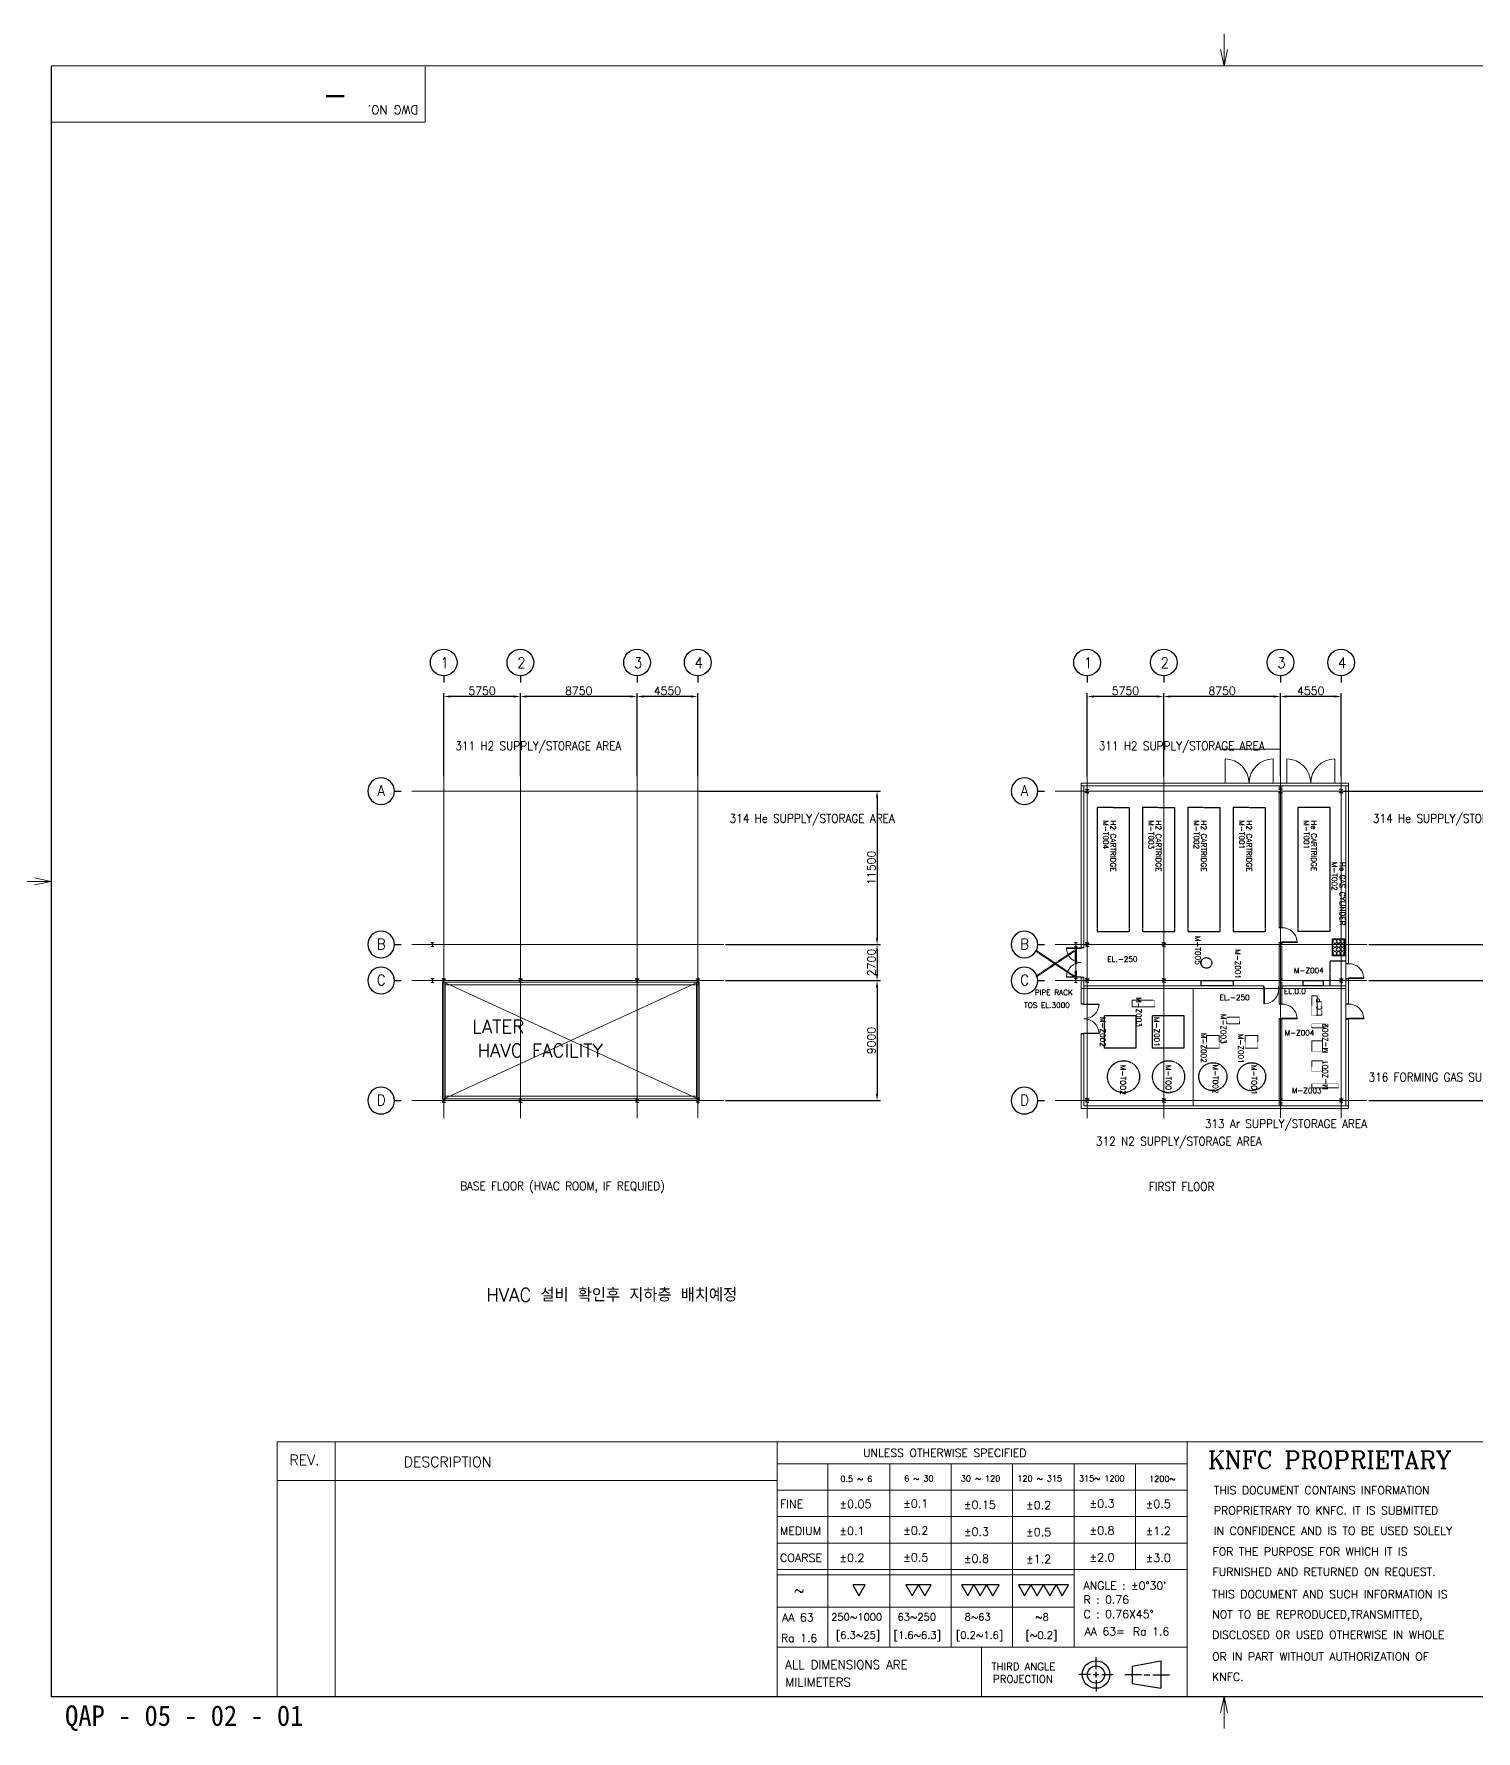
# Model space of a CAD drawing. Extents: x -59767 to 1106559, y -1290 to 1129522.
# Drawn here: x 220165 to 328316, y 1000614 to 1127834 of the extents above; entities that cross this region are included whole.
import ezdxf
from ezdxf.enums import TextEntityAlignment as Align

# ---------------------------------------------------------------- set-up
doc = ezdxf.new("R2010")
doc.units = 0
for name, pattern in [('CENTER', [2, 1.25, -0.25, 0.25, -0.25]), ('HID', [3, 2, -1]), ('HIDDEN', [0.375, 0.25, -0.125]), ('MAT2', [15, 5, -1, 1, -1, 1, -1, 5]), ('PHANTOM', [2.5, 1.25, -0.25, 0.25, -0.25, 0.25, -0.25]), ('PHANTOMX2', [5, 2.5, -0.5, 0.5, -0.5, 0.5, -0.5])]:
    doc.linetypes.add(name, pattern=pattern)
doc.layers.get('0').update_dxf_attribs({"linetype": 'CONTINUOUS', "lineweight": 9})
doc.layers.get('Defpoints').update_dxf_attribs({"linetype": 'CONTINUOUS', "lineweight": 9})
for name, color, linetype in [('1', 2, 'CONTINUOUS'), ('15', 1, 'CONTINUOUS'), ('7', 7, 'CONTINUOUS'), ('ELE', 7, 'CONTINUOUS'), ('HAND', 7, 'PHANTOM'), ('HATCH', 6, 'CONTINUOUS'), ('MARK', 2, 'MAT2'), ('SYMBOL', 7, 'CONTINUOUS'), ('Y', 2, 'CONTINUOUS')]:
    doc.layers.add(name, color=color, linetype=linetype)
for name, color, linetype, lineweight in [('CEN', 1, 'CENTER', 5), ('TEXT', 3, 'CONTINUOUS', 9), ('WALL', 7, 'CONTINUOUS', 9), ('WALL_200', 3, 'CONTINUOUS', 9), ('가상선', 252, 'PHANTOM', 9), ('외형선', 3, 'CONTINUOUS', 9), ('중간선', 5, 'CONTINUOUS', 9), ('치수선', 6, 'CONTINUOUS', 9)]:
    doc.layers.add(name, color=color, linetype=linetype, lineweight=lineweight)
doc.styles.add('ROMANC', font='romanc.shx', dxfattribs={"bigfont": 'whtgtxt.shx'})
doc.styles.add('ROMANS', font='romans.shx', dxfattribs={"bigfont": 'whgtxt.shx'})
doc.styles.get("Standard").update_dxf_attribs({"font": 'romans.shx', "bigfont": 'whtgtxt.shx'})
doc.styles.add('굴림체', font='')
doc.styles.get('굴림체').set_extended_font_data('GulimChe')
doc.dimstyles.new('ISO-25', dxfattribs={"dimscale": 200, "dimtxt": 3, "dimasz": 2.5, "dimexe": 1.25, "dimexo": 0.625, "dimtad": 1, "dimdec": 0, "dimdsep": 46, "dimtxsty": 'Standard', "dimcen": 2.5, "dimadec": 0, "dimazin": 0, "dimtp": 0.1, "dimtm": 0.1, "dimtfac": 0.6, "dimtdec": 0, "dimtmove": 0, "dimatfit": 3, "dimfxl": 1, "dimtvp": 1, "dimtolj": 1, "dimarcsym": 0})

# ---------------------------------------------------------------- blocks, each defined once
blk = doc.blocks.new('H25')
at = {"color": 3}
for p, q in [((-125, 0), (-125, 125)), ((-125, 125), (-111, 125)), ((-125, 0), (-125, -125)), ((-111, 21), (-111, 125)), ((-95, 5), (0, 5)), ((95, 5), (0, 5)), ((111, 21), (111, 125)), ((125, 125), (111, 125)), ((125, 0), (125, 125)), ((125, 0), (125, -125)), ((-125, -125), (-111, -125)), ((-111, -21), (-111, -125)), ((-95, -5), (0, -5)), ((95, -5), (0, -5)), ((111, -21), (111, -125)), ((125, -125), (111, -125))]:
    blk.add_line(p, q, dxfattribs=at)
for centre, start, end in [((-95, 21), 180, 270), ((95, 21), 270, 0), ((-95, -21), 90, 180), ((95, -21), 0, 90)]:
    blk.add_arc(centre, 16, start, end, dxfattribs=at)
blk = doc.blocks.new('BUBBLE')
blk.add_line((0, -600), (0, -900))
blk.add_circle((0, 0), 600)
blk = doc.blocks.new('*D340')
at = {"layer": 'Defpoints', "color": 0}
for p in [(299143, 1078166), (299143, 1072074), (304893, 1072074)]:
    blk.add_point(p, dxfattribs=at)
at = {"layer": '치수선', "color": 0, "lineweight": -2}
for p, q in [((299143, 1072199), (299143, 1078416)), ((304393, 1078166), (299643, 1078166)), ((304893, 1072199), (304893, 1078416))]:
    blk.add_line(p, q, dxfattribs=at)
at = {"layer": '치수선', "color": 0}
for points in [[(299643, 1078250), (299643, 1078083), (299143, 1078166)], [(304393, 1078083), (304393, 1078250), (304893, 1078166)]]:
    blk.add_solid(points, dxfattribs=at)
at = {"layer": '치수선', "color": 0, "insert": (302018, 1078591), "char_height": 600, "attachment_point": 5}
blk.add_mtext('\\A1;5750', dxfattribs=at)
blk = doc.blocks.new('*D341')
at = {"layer": 'Defpoints', "color": 0}
for p in [(304893, 1078166), (304893, 1072074), (313643, 1072074)]:
    blk.add_point(p, dxfattribs=at)
at = {"layer": '치수선', "color": 0, "lineweight": -2}
for p, q in [((304893, 1072199), (304893, 1078416)), ((313143, 1078166), (305393, 1078166)), ((313643, 1072199), (313643, 1078416))]:
    blk.add_line(p, q, dxfattribs=at)
at = {"layer": '치수선', "color": 0}
for points in [[(305393, 1078250), (305393, 1078083), (304893, 1078166)], [(313143, 1078083), (313143, 1078250), (313643, 1078166)]]:
    blk.add_solid(points, dxfattribs=at)
at = {"layer": '치수선', "color": 0, "insert": (309268, 1078591), "char_height": 600, "attachment_point": 5}
blk.add_mtext('\\A1;8750', dxfattribs=at)
blk = doc.blocks.new('*D342')
at = {"layer": 'Defpoints', "color": 0}
for p in [(313643, 1078166), (313643, 1072074), (318193, 1072074)]:
    blk.add_point(p, dxfattribs=at)
at = {"layer": '치수선', "color": 0, "lineweight": -2}
for p, q in [((313643, 1072199), (313643, 1078416)), ((317693, 1078166), (314143, 1078166)), ((318193, 1072199), (318193, 1078416))]:
    blk.add_line(p, q, dxfattribs=at)
at = {"layer": '치수선', "color": 0}
for points in [[(314143, 1078250), (314143, 1078083), (313643, 1078166)], [(317693, 1078083), (317693, 1078250), (318193, 1078166)]]:
    blk.add_solid(points, dxfattribs=at)
at = {"layer": '치수선', "color": 0, "insert": (315918, 1078591), "char_height": 600, "attachment_point": 5}
blk.add_mtext('\\A1;4550', dxfattribs=at)
blk = doc.blocks.new('*D343')
at = {"layer": 'Defpoints', "color": 0}
for p in [(318198, 1071073), (320142, 1059574), (331642, 1059574)]:
    blk.add_point(p, dxfattribs=at)
at = {"layer": '치수선', "color": 0, "lineweight": -2}
for p, q in [((318323, 1071073), (331892, 1071073)), ((331642, 1070573), (331642, 1060074)), ((320267, 1059574), (331892, 1059574))]:
    blk.add_line(p, q, dxfattribs=at)
at = {"layer": '치수선', "color": 0}
for points in [[(331726, 1070573), (331559, 1070573), (331642, 1071073)], [(331559, 1060074), (331726, 1060074), (331642, 1059574)]]:
    blk.add_solid(points, dxfattribs=at)
at = {"layer": '치수선', "color": 0, "insert": (331217, 1065323), "char_height": 600, "attachment_point": 5, "rotation": 90}
blk.add_mtext('\\A1;11500', dxfattribs=at)
blk = doc.blocks.new('*D344')
at = {"layer": 'Defpoints', "color": 0}
for p in [(320142, 1059574), (320142, 1056874), (331642, 1056874)]:
    blk.add_point(p, dxfattribs=at)
at = {"layer": '치수선', "color": 0, "lineweight": -2}
for p, q in [((320267, 1059574), (331892, 1059574)), ((331642, 1059074), (331642, 1057374)), ((320267, 1056874), (331892, 1056874))]:
    blk.add_line(p, q, dxfattribs=at)
at = {"layer": '치수선', "color": 0}
for points in [[(331726, 1059074), (331559, 1059074), (331642, 1059574)], [(331559, 1057374), (331726, 1057374), (331642, 1056874)]]:
    blk.add_solid(points, dxfattribs=at)
at = {"layer": '치수선', "color": 0, "insert": (331217, 1058224), "char_height": 600, "attachment_point": 5, "rotation": 90}
blk.add_mtext('\\A1;2700', dxfattribs=at)
blk = doc.blocks.new('*D345')
at = {"layer": 'Defpoints', "color": 0}
for p in [(320142, 1056874), (320142, 1047873), (331642, 1047873)]:
    blk.add_point(p, dxfattribs=at)
at = {"layer": '치수선', "color": 0, "lineweight": -2}
for p, q in [((320267, 1056874), (331892, 1056874)), ((331642, 1056374), (331642, 1048373)), ((320267, 1047873), (331892, 1047873))]:
    blk.add_line(p, q, dxfattribs=at)
at = {"layer": '치수선', "color": 0}
for points in [[(331726, 1056374), (331559, 1056374), (331642, 1056874)], [(331559, 1048373), (331726, 1048373), (331642, 1047873)]]:
    blk.add_solid(points, dxfattribs=at)
at = {"layer": '치수선', "color": 0, "insert": (331217, 1052373), "char_height": 600, "attachment_point": 5, "rotation": 90}
blk.add_mtext('\\A1;9000', dxfattribs=at)
blk = doc.blocks.new('31')
blk.add_lwpolyline([(0, 0), (1.73, 3), (-1.73, 3)], close=True)
blk = doc.blocks.new('*D352')
at = {"layer": 'Defpoints', "color": 0}
for p in [(250895, 1078166), (250895, 1072074), (256645, 1072074)]:
    blk.add_point(p, dxfattribs=at)
at = {"layer": '치수선', "color": 0, "lineweight": -2}
for p, q in [((250895, 1072199), (250895, 1078416)), ((256145, 1078166), (251395, 1078166)), ((256645, 1072199), (256645, 1078416))]:
    blk.add_line(p, q, dxfattribs=at)
at = {"layer": '치수선', "color": 0}
for points in [[(251395, 1078250), (251395, 1078083), (250895, 1078166)], [(256145, 1078083), (256145, 1078250), (256645, 1078166)]]:
    blk.add_solid(points, dxfattribs=at)
at = {"layer": '치수선', "color": 0, "insert": (253770, 1078591), "char_height": 600, "attachment_point": 5}
blk.add_mtext('\\A1;5750', dxfattribs=at)
blk = doc.blocks.new('*D353')
at = {"layer": 'Defpoints', "color": 0}
for p in [(256645, 1078166), (256645, 1072074), (265395, 1072074)]:
    blk.add_point(p, dxfattribs=at)
at = {"layer": '치수선', "color": 0, "lineweight": -2}
for p, q in [((256645, 1072199), (256645, 1078416)), ((264895, 1078166), (257145, 1078166)), ((265395, 1072199), (265395, 1078416))]:
    blk.add_line(p, q, dxfattribs=at)
at = {"layer": '치수선', "color": 0}
for points in [[(257145, 1078250), (257145, 1078083), (256645, 1078166)], [(264895, 1078083), (264895, 1078250), (265395, 1078166)]]:
    blk.add_solid(points, dxfattribs=at)
at = {"layer": '치수선', "color": 0, "insert": (261020, 1078591), "char_height": 600, "attachment_point": 5}
blk.add_mtext('\\A1;8750', dxfattribs=at)
blk = doc.blocks.new('*D354')
at = {"layer": 'Defpoints', "color": 0}
for p in [(265395, 1078166), (265395, 1072074), (269945, 1072074)]:
    blk.add_point(p, dxfattribs=at)
at = {"layer": '치수선', "color": 0, "lineweight": -2}
for p, q in [((265395, 1072199), (265395, 1078416)), ((269445, 1078166), (265895, 1078166)), ((269945, 1072199), (269945, 1078416))]:
    blk.add_line(p, q, dxfattribs=at)
at = {"layer": '치수선', "color": 0}
for points in [[(265895, 1078250), (265895, 1078083), (265395, 1078166)], [(269445, 1078083), (269445, 1078250), (269945, 1078166)]]:
    blk.add_solid(points, dxfattribs=at)
at = {"layer": '치수선', "color": 0, "insert": (267670, 1078591), "char_height": 600, "attachment_point": 5}
blk.add_mtext('\\A1;4550', dxfattribs=at)
blk = doc.blocks.new('*D355')
at = {"layer": 'Defpoints', "color": 0}
for p in [(269950, 1071073), (271894, 1059574), (283394, 1059574)]:
    blk.add_point(p, dxfattribs=at)
at = {"layer": '치수선', "color": 0, "lineweight": -2}
for p, q in [((270075, 1071073), (283644, 1071073)), ((283394, 1070573), (283394, 1060074)), ((272019, 1059574), (283644, 1059574))]:
    blk.add_line(p, q, dxfattribs=at)
at = {"layer": '치수선', "color": 0}
for points in [[(283477, 1070573), (283311, 1070573), (283394, 1071073)], [(283311, 1060074), (283477, 1060074), (283394, 1059574)]]:
    blk.add_solid(points, dxfattribs=at)
at = {"layer": '치수선', "color": 0, "insert": (282969, 1065323), "char_height": 600, "attachment_point": 5, "rotation": 90}
blk.add_mtext('\\A1;11500', dxfattribs=at)
blk = doc.blocks.new('*D356')
at = {"layer": 'Defpoints', "color": 0}
for p in [(271894, 1059574), (271894, 1056874), (283394, 1056874)]:
    blk.add_point(p, dxfattribs=at)
at = {"layer": '치수선', "color": 0, "lineweight": -2}
for p, q in [((272019, 1059574), (283644, 1059574)), ((283394, 1059074), (283394, 1057374)), ((272019, 1056874), (283644, 1056874))]:
    blk.add_line(p, q, dxfattribs=at)
at = {"layer": '치수선', "color": 0}
for points in [[(283477, 1059074), (283311, 1059074), (283394, 1059574)], [(283311, 1057374), (283477, 1057374), (283394, 1056874)]]:
    blk.add_solid(points, dxfattribs=at)
at = {"layer": '치수선', "color": 0, "insert": (282969, 1058224), "char_height": 600, "attachment_point": 5, "rotation": 90}
blk.add_mtext('\\A1;2700', dxfattribs=at)
blk = doc.blocks.new('*D357')
at = {"layer": 'Defpoints', "color": 0}
for p in [(271894, 1056874), (271894, 1047873), (283394, 1047873)]:
    blk.add_point(p, dxfattribs=at)
at = {"layer": '치수선', "color": 0, "lineweight": -2}
for p, q in [((272019, 1056874), (283644, 1056874)), ((283394, 1056374), (283394, 1048373)), ((272019, 1047873), (283644, 1047873))]:
    blk.add_line(p, q, dxfattribs=at)
at = {"layer": '치수선', "color": 0}
for points in [[(283477, 1056374), (283311, 1056374), (283394, 1056874)], [(283311, 1048373), (283477, 1048373), (283394, 1047873)]]:
    blk.add_solid(points, dxfattribs=at)
at = {"layer": '치수선', "color": 0, "insert": (282969, 1052373), "char_height": 600, "attachment_point": 5, "rotation": 90}
blk.add_mtext('\\A1;9000', dxfattribs=at)

msp = doc.modelspace()

# ---------------------------------------------------------------- linework, layer by layer
for p, q in [((309415.4, 1125430.7), (309415.4, 1127834.1)), ((221457.6, 1064304.8), (219054.2, 1064304.8)), ((275894.7, 1009910.7), (298169.2, 1009910.7)), ((309415.4, 1003216.7), (309415.4, 1000813.3))]:
    msp.add_line(p, q)
at = {"linetype": 'Continuous'}
for p, q in [((309415.4, 1125430.7), (309156.7, 1126676.8)), ((309415.4, 1125430.7), (309674.2, 1126676.8)), ((249512.1, 1125378), (249512.1, 1121215.3)), ((221457.6, 1121215.3), (249512.1, 1121215.3)), ((221457.6, 1064304.8), (220211.5, 1064563.5)), ((221457.6, 1064304.8), (220211.5, 1064046)), ((238404, 1022294.8), (238404, 1003253.5)), ((238404, 1022294.8), (397259.8, 1022294.8)), ((242756.2, 1022294.8), (242756.2, 1003253.5)), ((275894.7, 1022294.8), (275894.7, 1003253.5)), ((306640.4, 1022294.8), (306640.4, 1003253.5)), ((275894.7, 1020654), (306640.4, 1020654)), ((279709.2, 1020654), (279709.2, 1006909.1)), ((284343.6, 1020654), (284343.6, 1006909.1)), ((288952.1, 1020654), (288952.1, 1006909.1)), ((293560.7, 1020654), (293560.7, 1006909.1)), ((298169.2, 1020654), (298169.2, 1006909.1)), ((302777.8, 1020654), (302777.8, 1012727.3)), ((238404, 1019393.7), (275894.7, 1019393.7)), ((275894.7, 1018672.3), (306640.4, 1018672.3)), ((275894.7, 1016690.6), (306640.4, 1016690.6)), ((275894.7, 1014709), (306640.4, 1014709)), ((275894.7, 1012727.3), (306640.4, 1012727.3)), ((275894.7, 1012337), (298169.2, 1012337)), ((275894.7, 1006909.1), (306640.4, 1006909.1)), ((291225.3, 1006909.1), (291225.3, 1003253.5)), ((309415.4, 1003216.7), (309156.7, 1001970.5)), ((309415.4, 1003216.7), (309674.2, 1001970.5))]:
    msp.add_line(p, q, dxfattribs=at)
at = {"color": 6, "linetype": 'PHANTOMX2'}
for p, q in [((309629.1, 1054141.4), (309629.1, 1053641.4)), ((309629.1, 1054141.4), (310579.1, 1054141.4)), ((309629.1, 1053641.4), (310579.1, 1053641.4)), ((310579.1, 1054141.4), (310579.1, 1053641.4)), ((308103.8, 1052291.4), (308103.8, 1052766.4)), ((309053.8, 1052766.4), (308103.8, 1052766.4)), ((308103.8, 1052291.4), (308103.8, 1051816.4)), ((309053.8, 1052291.4), (309053.8, 1052766.4)), ((309053.8, 1052291.4), (309053.8, 1051816.4)), ((311003.8, 1052291.4), (311003.8, 1052766.4)), ((311003.8, 1052766.4), (311953.8, 1052766.4)), ((311003.8, 1052291.4), (311003.8, 1051816.4)), ((311953.8, 1052291.4), (311953.8, 1052766.4)), ((311953.8, 1052291.4), (311953.8, 1051816.4)), ((309053.8, 1051816.4), (308103.8, 1051816.4)), ((311003.8, 1051816.4), (311953.8, 1051816.4))]:
    msp.add_line(p, q, dxfattribs=at)
for points in [[(304218.8, 1055404), (304218.8, 1054904), (302518.8, 1054904), (302518.8, 1055404)], [(316004.5, 1055726.8), (316404.5, 1055726.8), (316404.5, 1054226.8), (316004.5, 1054226.8)], [(317004.5, 1053334.6), (317004.5, 1053634.6), (316004.5, 1053634.6), (316004.5, 1053334.6)], [(316804.5, 1052346.1), (316804.5, 1051546.1), (316004.5, 1051546.1), (316004.5, 1052346.1)], [(316804.5, 1050846.1), (316804.5, 1050046.1), (316004.5, 1050046.1), (316004.5, 1050846.1)], [(318004.5, 1048831.5), (318004.5, 1049131.5), (316004.5, 1049131.5), (316004.5, 1048831.5)]]:
    msp.add_lwpolyline(points, close=True, dxfattribs=at)
for centre in [(317728.6, 1059809.6), (317998.6, 1059809.6), (318268.6, 1059809.6), (317728.6, 1059509.6), (317728.6, 1059209.6), (317728.6, 1058909.6), (317998.6, 1059509.6), (317998.6, 1059209.6), (317998.6, 1058909.6), (318268.6, 1059509.6), (318268.6, 1059209.6), (318268.6, 1058909.6)]:
    msp.add_circle(centre, 135, dxfattribs=at)
at = {"layer": '1'}
for p, q in [((299815.8, 1005278.2), (299815.8, 1006131.2)), ((299815.8, 1004638.4), (299815.8, 1005064.9)), ((299389.2, 1004851.6), (298536.2, 1004851.6)), ((299602.5, 1004851.6), (300029, 1004851.6)), ((299815.8, 1004425.1), (299815.8, 1003572.1)), ((300242.3, 1004851.6), (301095.3, 1004851.6)), ((303219.9, 1004823), (301970.5, 1004823)), ((303433.2, 1004823), (303859.7, 1004823)), ((304072.9, 1004823), (305335.7, 1004823))]:
    msp.add_line(p, q, dxfattribs=at)
at = {"layer": '1', "linetype": 'Continuous'}
for p, q in [((302528.6, 1005470.7), (304687.6, 1005883.2)), ((302528.6, 1005470.7), (302528.6, 1004175.3)), ((304687.6, 1005883.2), (304687.6, 1003820.1)), ((302528.6, 1004175.3), (304687.6, 1003820.1))]:
    msp.add_line(p, q, dxfattribs=at)
for radius in [1031.5, 647.7]:
    msp.add_circle((299815.8, 1004851.6), radius, dxfattribs=at)
at = {"layer": '15'}
for p, q in [((397373.2, 1125443.3), (221457.6, 1125418.1)), ((221457.6, 1125418.1), (221457.6, 1003191.5)), ((221457.6, 1003216.7), (397373.2, 1003216.7))]:
    msp.add_line(p, q, dxfattribs=at)
at = {"layer": 'CEN'}
for p, q in [((250894.8, 1074215.3), (250894.8, 1046565.6)), ((256644.8, 1074215.3), (256644.8, 1046565.6)), ((265394.8, 1074215.8), (265394.8, 1046566.2)), ((269944.8, 1074215.8), (269944.8, 1046566.2)), ((299143, 1074215.3), (299143, 1046565.6)), ((304893, 1074215.3), (304893, 1046565.6)), ((313643, 1074215.8), (313643, 1046566.2)), ((318193, 1074215.8), (318193, 1046566.2)), ((250894.8, 1071373.4), (250894.8, 1070773.7)), ((299143, 1071373.4), (299143, 1070773.7)), ((271893.5, 1071073.5), (248500.2, 1071073.5)), ((320141.8, 1071073.5), (296748.5, 1071073.5)), ((298893, 1059998.4), (298893, 1059330.5)), ((299143, 1059873.4), (299143, 1059273.7)), ((304893, 1059873.4), (304893, 1059273.7)), ((271893.5, 1059573.5), (248500.2, 1059573.5)), ((320141.8, 1059573.5), (296748.5, 1059573.5)), ((271893.5, 1056873.5), (248500.2, 1056873.5)), ((256644.8, 1057114.8), (256644.8, 1056633.3)), ((265394.8, 1057115.4), (265394.8, 1056633.8)), ((320141.8, 1056873.5), (296748.5, 1056873.5)), ((304893, 1057114.8), (304893, 1056633.3)), ((313643, 1057115.4), (313643, 1056633.8)), ((271893.5, 1047873.4), (248500.2, 1047873.4)), ((256644.8, 1048114.7), (256644.8, 1047633.1)), ((320141.8, 1047873.4), (296748.5, 1047873.4)), ((304893, 1048114.7), (304893, 1047633.1))]:
    msp.add_line(p, q, dxfattribs=at)
at = {"layer": 'HAND', "color": 6, "linetype": 'HID'}
for p, q in [((317343, 1058317.1), (317343, 1056473.4)), ((318543, 1058317.1), (317343, 1058317.1)), ((269944.8, 1057114.8), (269944.8, 1056633.3)), ((313743, 1056473.4), (313743, 1056273.4)), ((318193, 1057114.8), (318193, 1056633.3)), ((269944.8, 1048114.7), (269944.8, 1047633.1)), ((318193, 1048114.7), (318193, 1047633.1))]:
    msp.add_line(p, q, dxfattribs=at)
at = {"layer": 'HATCH', "ltscale": 0.5}
msp.add_lwpolyline([(318454.6, 1060003.3), (318454.6, 1058718.5), (317555.5, 1058718.5), (317555.5, 1060003.3)], close=True, dxfattribs=at)
at = {"layer": 'MARK', "color": 6}
for p, q in [((313743, 1071198.4), (313543, 1071198.4)), ((299893, 1069848.4), (299893, 1060548.4)), ((301093, 1069848.4), (299893, 1069848.4)), ((301093, 1069848.4), (302293, 1069848.4)), ((302293, 1069848.4), (302293, 1060548.4)), ((303293, 1069848.4), (303293, 1060548.4)), ((304493, 1069848.4), (303293, 1069848.4)), ((304493, 1069848.4), (305693, 1069848.4)), ((305693, 1069848.4), (305693, 1060548.4)), ((306693, 1069848.4), (306693, 1060548.4)), ((307893, 1069848.4), (306693, 1069848.4)), ((307893, 1069848.4), (309093, 1069848.4)), ((309093, 1069848.4), (309093, 1060548.4)), ((310093, 1069848.4), (310093, 1060548.4)), ((311293, 1069848.4), (310093, 1069848.4)), ((311293, 1069848.4), (312493, 1069848.4)), ((312493, 1069848.4), (312493, 1060548.4)), ((317350.6, 1069848.4), (314950.6, 1069848.4)), ((314950.6, 1069848.4), (314950.6, 1060548.4)), ((317350.6, 1069848.4), (317350.6, 1060548.4)), ((299893, 1060548.4), (302293, 1060548.4)), ((303293, 1060548.4), (305693, 1060548.4)), ((306693, 1060548.4), (309093, 1060548.4)), ((310093, 1060548.4), (312493, 1060548.4)), ((317350.6, 1060548.4), (314950.6, 1060548.4))]:
    msp.add_line(p, q, dxfattribs=at)
for points in [[(310109.5, 1056873.4), (310109.5, 1056473.4), (307709.5, 1056473.4), (307709.5, 1056873.4)], [(316846.8, 1056873.4), (316846.8, 1056473.4), (315346.8, 1056473.4), (315346.8, 1056873.4)], [(302797.5, 1054266.4), (302797.5, 1051816.4), (300457.5, 1051816.4), (300457.5, 1054266.4)], [(306394.1, 1054266.4), (306394.1, 1051816.4), (304054.1, 1051816.4), (304054.1, 1054266.4)]]:
    msp.add_lwpolyline(points, close=True, dxfattribs=at)
for centre, radius in [((308093, 1058193.8), 400), ((301877.6, 1049666.9), 1200), ((305257.2, 1049666.9), 1200), ((308578.8, 1049666.9), 1050), ((311478.8, 1049666.9), 1050)]:
    msp.add_circle(centre, radius, dxfattribs=at)
at = {"layer": 'WALL', "color": 0}
for p, q in [((313723, 1060861.9), (313563, 1060861.9)), ((313743, 1059766.9), (314893, 1059766.9)), ((313743, 1059726.9), (313743, 1059766.9)), ((314893, 1059726.9), (314893, 1059766.9)), ((298693, 1059323.5), (297593, 1059323.5)), ((297593, 1059323.5), (297593, 1059283.5)), ((298693, 1059283.5), (297593, 1059283.5)), ((298693, 1059283.5), (298693, 1059323.5)), ((298713, 1059358.5), (298873, 1059358.5)), ((313723, 1059698.9), (313563, 1059698.9)), ((313743, 1059726.9), (314893, 1059726.9)), ((318723, 1058161.4), (318563, 1058161.4)), ((297593, 1057123.5), (297593, 1057163.5)), ((298693, 1057163.5), (297593, 1057163.5)), ((298693, 1057123.5), (297593, 1057123.5)), ((298693, 1057116.5), (298693, 1057163.5)), ((298713, 1057088.5), (298873, 1057088.5)), ((312380, 1056293.4), (312380, 1056453.4)), ((312408, 1056273.4), (312408, 1055123.4)), ((312408, 1056273.4), (312448, 1056273.4)), ((312448, 1056273.4), (312448, 1055123.4)), ((313543, 1056293.4), (313543, 1056453.4)), ((318723, 1056998.4), (318563, 1056998.4)), ((318743, 1057066.4), (319893, 1057066.4)), ((318743, 1057026.4), (318743, 1057066.4)), ((318743, 1057026.4), (319893, 1057026.4)), ((319893, 1057026.4), (319893, 1057066.4)), ((298873, 1055140.7), (298713, 1055140.7)), ((298893, 1055112.7), (300043, 1055112.7)), ((298893, 1055072.7), (298893, 1055112.7)), ((298893, 1055072.7), (300043, 1055072.7)), ((300043, 1055072.7), (300043, 1055112.7)), ((312408, 1055123.4), (312448, 1055123.4)), ((313723, 1055140.7), (313563, 1055140.7)), ((318723, 1055140.7, 0.2), (318563, 1055140.7, 0.2)), ((313723, 1053977.7), (313563, 1053977.7)), ((313743, 1054045.7), (314893, 1054045.7)), ((313743, 1054005.7), (313743, 1054045.7)), ((313743, 1054005.7), (314893, 1054005.7)), ((314893, 1054005.7), (314893, 1054045.7)), ((318723, 1053977.7, 0.2), (318563, 1053977.7, 0.2)), ((318743, 1054045.7, 0.2), (319893, 1054045.7, 0.2)), ((318743, 1054005.7, 0.2), (318743, 1054045.7, 0.2)), ((318743, 1054005.7, 0.2), (319893, 1054005.7, 0.2)), ((319893, 1054005.7, 0.2), (319893, 1054045.7, 0.2)), ((298873, 1052870.7), (298713, 1052870.7)), ((298893, 1052938.7), (300043, 1052938.7)), ((298893, 1052898.7), (298893, 1052938.7)), ((298893, 1052898.7), (300043, 1052898.7)), ((300043, 1052898.7), (300043, 1052938.7))]:
    msp.add_line(p, q, dxfattribs=at)
for points in [[(313743, 1060861.9), (313543, 1060861.9), (313543, 1060833.9), (313583, 1060833.9), (313583, 1060821.9), (313703, 1060821.9), (313703, 1060833.9), (313743, 1060833.9)], [(298693, 1059358.5), (298893, 1059358.5), (298893, 1059330.5), (298853, 1059330.5), (298853, 1059318.5), (298733, 1059318.5), (298733, 1059330.5), (298693, 1059330.5)], [(313743, 1059698.9), (313543, 1059698.9), (313543, 1059726.9), (313583, 1059726.9), (313583, 1059738.9), (313703, 1059738.9), (313703, 1059726.9), (313743, 1059726.9)], [(318743, 1058161.4), (318543, 1058161.4), (318543, 1058133.4), (318583, 1058133.4), (318583, 1058121.4), (318703, 1058121.4), (318703, 1058133.4), (318743, 1058133.4)], [(298693, 1057088.5), (298893, 1057088.5), (298893, 1057116.5), (298853, 1057116.5), (298853, 1057128.5), (298733, 1057128.5), (298733, 1057116.5), (298693, 1057116.5)], [(312380, 1056273.4), (312380, 1056473.4), (312408, 1056473.4), (312408, 1056433.4), (312420, 1056433.4), (312420, 1056313.4), (312408, 1056313.4), (312408, 1056273.4)], [(313543, 1056273.4), (313543, 1056473.4), (313515, 1056473.4), (313515, 1056433.4), (313503, 1056433.4), (313503, 1056313.4), (313515, 1056313.4), (313515, 1056273.4)], [(318743, 1056998.4), (318543, 1056998.4), (318543, 1057026.4), (318583, 1057026.4), (318583, 1057038.4), (318703, 1057038.4), (318703, 1057026.4), (318743, 1057026.4)], [(298893, 1055140.7), (298693, 1055140.7), (298693, 1055112.7), (298733, 1055112.7), (298733, 1055100.7), (298853, 1055100.7), (298853, 1055112.7), (298893, 1055112.7)], [(313743, 1055140.7), (313543, 1055140.7), (313543, 1055112.7), (313583, 1055112.7), (313583, 1055100.7), (313703, 1055100.7), (313703, 1055112.7), (313743, 1055112.7)], [(313743, 1053977.7), (313543, 1053977.7), (313543, 1054005.7), (313583, 1054005.7), (313583, 1054017.7), (313703, 1054017.7), (313703, 1054005.7), (313743, 1054005.7)], [(298893, 1052870.7), (298693, 1052870.7), (298693, 1052898.7), (298733, 1052898.7), (298733, 1052910.7), (298853, 1052910.7), (298853, 1052898.7), (298893, 1052898.7)]]:
    msp.add_lwpolyline(points, close=True, dxfattribs=at)
at = {"layer": 'WALL', "color": 0, "elevation": 0.2}
for points in [[(318743, 1055140.7), (318543, 1055140.7), (318543, 1055112.7), (318583, 1055112.7), (318583, 1055100.7), (318703, 1055100.7), (318703, 1055112.7), (318743, 1055112.7)], [(318743, 1053977.7), (318543, 1053977.7), (318543, 1054005.7), (318583, 1054005.7), (318583, 1054017.7), (318703, 1054017.7), (318703, 1054005.7), (318743, 1054005.7)]]:
    msp.add_lwpolyline(points, close=True, dxfattribs=at)
at = {"layer": 'WALL', "color": 0}
for centre, radius, start, end in [((313779.7, 1059720.9), 1113.6, 2.365258, 91.886658), ((298693, 1059323.5), 1100, 182.083942, 270), ((298693, 1057123.5), 1100, 90, 177.916058), ((318779.7, 1057020.4), 1113.6, 2.365258, 91.886658), ((312402.1, 1056236.7), 1113.6, 272.365258, 1.886658), ((298929.7, 1055118.7), 1113.6, 268.113342, 357.634742), ((313779.7, 1053999.8), 1113.6, 2.365258, 91.886658), ((318779.7, 1053999.8, 0.2), 1113.6, 2.365258, 91.886658), ((298929.7, 1052892.8), 1113.6, 2.365258, 91.886658)]:
    msp.add_arc(centre, radius, start, end, dxfattribs=at)
at = {"layer": 'WALL_200', "ltscale": 0.5}
for p, q in [((309493, 1071663.8), (309493, 1073492.3)), ((313093, 1073492.3), (313093, 1071663.8)), ((314118, 1071663.8), (314118, 1073492.3)), ((317718, 1071663.8), (317718, 1073492.3)), ((318743, 1071663.8), (298693, 1071663.8)), ((298693, 1071473.4), (298693, 1071663.8)), ((298693, 1071473.4), (298693, 1059283.5)), ((298693, 1071473.4), (318743, 1071473.4)), ((298893, 1071473.4), (298893, 1059330.5)), ((313543, 1071198.4), (313543, 1071473.4)), ((313743, 1071198.4), (313743, 1071473.4)), ((318543, 1071473.4), (318543, 1058161.4, -1)), ((318743, 1071473.4), (318743, 1071663.8)), ((318743, 1071498.4), (318743, 1058161.4, -1)), ((313543, 1070948.4, -1), (313543, 1060833.9, 0)), ((313743, 1070948.4, -1), (313743, 1060833.9, 0)), ((313543, 1059448.9, -1), (313543, 1056998.9, -0.4)), ((313743, 1059448.9, -1), (313743, 1056998.9, -0.4)), ((250799.8, 1056748.4, 0.2), (250799.8, 1047998.2, 0.2)), ((270049.8, 1056748.4, -1.4), (250999.8, 1056748.4, 0)), ((250999.8, 1056748.4, 0.2), (250999.8, 1047998.2, 0.2)), ((270049.8, 1056548.4, -1.4), (250999.8, 1056548.4, 0)), ((269849.8, 1056748.4, 0.2), (269849.8, 1047998.2, 0.2)), ((270049.8, 1056748.4, 0.2), (270049.8, 1047998.2, 0.2)), ((298693, 1057073.4), (298693, 1056273.4)), ((312435.5, 1056273.4), (298693, 1056273.4)), ((298693, 1055112.7), (298693, 1056273.4)), ((298893, 1056273.4), (298893, 1057088.5)), ((312408, 1056473.4, -1), (298893, 1056473.4)), ((298893, 1055112.7), (298893, 1056273.4)), ((313543, 1056748.9, -0.4), (313543, 1055112.7)), ((313743, 1056748.9, -0.4), (313743, 1055112.7)), ((318543, 1056473.4, -1), (313743, 1056473.4)), ((318543, 1056273.4), (313743, 1056273.4)), ((318543, 1057026.4), (318543, 1055112.7)), ((318743, 1056998.4, -1), (318743, 1055112.7, -0.8)), ((313543, 1054005.7), (313543, 1047998.7)), ((313743, 1054045.7), (313743, 1047998.7)), ((318543, 1054005.7), (318543, 1047473.2)), ((318743, 1054045.7, -0.7), (318743, 1047273.2)), ((298693, 1047273.2), (298693, 1052898.7)), ((298893, 1047473.2), (298893, 1052938.7)), ((269849.8, 1048198.2, -1.4), (250999.8, 1048198.2, 0)), ((269819.8, 1047998.2, -1.4), (250999.8, 1047998.2, 0)), ((318743, 1047273.2), (298693, 1047273.2)), ((318743, 1047473.2), (298893, 1047473.2)), ((313543, 1047748.7), (313543, 1047473.2)), ((313743, 1047748.7), (313743, 1047473.2))]:
    msp.add_line(p, q, dxfattribs=at)
for centre, start, end in [((309464.3, 1071663.8), 0, 89.099825), ((313121.8, 1071663.8), 90.900175, 180), ((314089.3, 1071663.8), 0, 89.099825), ((317746.8, 1071663.8), 90.900175, 180)]:
    msp.add_arc(centre, 1828.7, start, end, dxfattribs=at)
at = {"layer": '가상선', "color": 2, "lineweight": 9}
for p, q in [((247106.7, 1059123.5), (247065, 1059061.3)), ((295313.2, 1057215.8), (298155.5, 1059123.5)), ((295355, 1059123.5), (295313.2, 1059061.3)), ((296688, 1058138.5), (295313.2, 1059061.3)), ((296694.3, 1058142.8), (295317.1, 1059067.1)), ((295351.1, 1057159.4), (298193.4, 1059067.1)), ((296755.3, 1058183.7), (295355, 1059123.5)), ((295355, 1057153.5), (298197.3, 1059061.3)), ((298155.5, 1059123.5), (298197.3, 1059061.3)), ((298243, 1057023.5), (298243, 1059423.5)), ((298290, 1057023.5), (298290, 1059423.5)), ((298296, 1057023.5), (298296, 1059423.5)), ((298343, 1057023.5), (298343, 1059423.5)), ((295355, 1057153.5), (295313.2, 1057215.8)), ((298155.5, 1057153.5), (296755.3, 1058093.4)), ((298159.4, 1057159.4), (296761.6, 1058097.6)), ((298197.3, 1057215.8), (296822.6, 1058138.5)), ((298155.5, 1057153.5), (298197.3, 1057215.8))]:
    msp.add_line(p, q, dxfattribs=at)
for points in [[(250067.3, 1059709.5), (250144.8, 1059709.5), (250144.8, 1059723.5), (249944.8, 1059723.5), (249944.8, 1059709.5), (250022.3, 1059709.5, -0.41421356), (250040.3, 1059691.5), (250040.3, 1059455.5, -0.41421356), (250022.3, 1059437.5), (249944.8, 1059437.5), (249944.8, 1059423.5), (250144.8, 1059423.5), (250144.8, 1059437.5), (250067.3, 1059437.5, -0.41421356), (250049.3, 1059455.5), (250049.3, 1059691.5, -0.41421356)], [(298315.5, 1059709.5), (298393, 1059709.5), (298393, 1059723.5), (298193, 1059723.5), (298193, 1059709.5), (298270.5, 1059709.5, -0.41421356), (298288.5, 1059691.5), (298288.5, 1059455.5, -0.41421356), (298270.5, 1059437.5), (298193, 1059437.5), (298193, 1059423.5), (298393, 1059423.5), (298393, 1059437.5), (298315.5, 1059437.5, -0.41421356), (298297.5, 1059455.5), (298297.5, 1059691.5, -0.41421356)], [(250067.3, 1056737.5), (250144.8, 1056737.5), (250144.8, 1056723.5), (249944.8, 1056723.5), (249944.8, 1056737.5), (250022.3, 1056737.5, 0.41421356), (250040.3, 1056755.5), (250040.3, 1056991.5, 0.41421356), (250022.3, 1057009.5), (249944.8, 1057009.5), (249944.8, 1057023.5), (250144.8, 1057023.5), (250144.8, 1057009.5), (250067.3, 1057009.5, 0.41421356), (250049.3, 1056991.5), (250049.3, 1056755.5, 0.41421356)], [(298315.5, 1056737.5), (298393, 1056737.5), (298393, 1056723.5), (298193, 1056723.5), (298193, 1056737.5), (298270.5, 1056737.5, 0.41421356), (298288.5, 1056755.5), (298288.5, 1056991.5, 0.41421356), (298270.5, 1057009.5), (298193, 1057009.5), (298193, 1057023.5), (298393, 1057023.5), (298393, 1057009.5), (298315.5, 1057009.5, 0.41421356), (298297.5, 1056991.5), (298297.5, 1056755.5, 0.41421356)]]:
    msp.add_lwpolyline(points, format="xyb", close=True, dxfattribs=at)
at = {"layer": '중간선', "color": 2}
for p, q in [((313643, 1074215.8), (309093, 1074215.8)), ((269944.8, 1056748.4), (250894.8, 1047998.2)), ((250894.8, 1056748.4), (269944.8, 1047998.2))]:
    msp.add_line(p, q, dxfattribs=at)
at = {"layer": '중간선', "color": 2, "linetype": 'HIDDEN', "ltscale": 1.5}
for points in [[(313643, 1071473.4), (318543, 1071473.4), (318543, 1056473.4), (313643, 1056473.4)], [(307093.2, 1047473.2), (299143, 1047473.2), (299143, 1056273.4), (307093.2, 1056273.4)], [(313643, 1047473.2), (307093.2, 1047473.2), (307093.2, 1056273.4), (313643, 1056273.4)], [(313643, 1056273.4), (318543, 1056273.4), (318543, 1047473.2), (313643, 1047473.2)]]:
    msp.add_lwpolyline(points, close=True, dxfattribs=at)

# ---------------------------------------------------------------- block references
at = {"layer": '1', "xscale": 272.0180361076714, "yscale": 272.0180361076714, "zscale": 272.0180361076714}
for p in [(282038.3, 1010761.1), (286033.8, 1010761.1), (286976.1, 1010761.1), (290191.3, 1010761.1), (291133.6, 1010761.1), (292075.9, 1010761.1), (294461.4, 1010761.1), (295403.7, 1010761.1), (296346, 1010761.1), (297288.3, 1010761.1)]:
    msp.add_blockref('31', p, dxfattribs=at)
at = {"layer": '7', "color": 7, "xscale": 1.666666666627862, "yscale": 1.666666666627862, "zscale": 1.666666666627862}
for p in [(250894.8, 1080716.3), (256644.8, 1080716.3), (265394.8, 1080716.3), (269944.8, 1080716.3), (299143, 1080716.3), (304893, 1080716.3), (313643, 1080716.3), (318193, 1080716.3)]:
    msp.add_blockref('BUBBLE', p, dxfattribs=at)
at = {"layer": '7', "color": 7, "xscale": -1.666666666627862, "yscale": 1.666666666627862, "zscale": 1.666666666627862}
for p, rotation in [((246200.2, 1071073.5), 89.99999999999982), ((294448.5, 1071073.5), 89.99999999999984), ((246200.2, 1059573.5), 89.9999999999998), ((294448.5, 1059573.5), 89.99999999999982), ((246200.2, 1056873.5), 89.9999999999998), ((294448.5, 1056873.5), 89.99999999999982), ((246200.2, 1047873.4), 89.9999999999998), ((294448.5, 1047873.4), 89.99999999999982)]:
    msp.add_blockref('BUBBLE', p, dxfattribs=dict(at, rotation=rotation))
at = {"layer": 'ELE', "rotation": 270}
for p in [(299143, 1071073.4), (313643, 1071073.4), (318193, 1071073.4), (250894.8, 1056873.4), (256644.8, 1056873.4), (265394.8, 1056873.9), (299143, 1056873.4), (304893, 1056873.4), (313643, 1056873.9), (250894.8, 1047873.2), (256644.8, 1047873.2), (265394.8, 1047873.7), (299143, 1047873.2), (304893, 1047873.2), (313643, 1047873.7)]:
    msp.add_blockref('H25', p, dxfattribs=at)
at = {"layer": 'HAND', "color": 6, "linetype": 'HID', "rotation": 270}
for p in [(269944.8, 1056873.4), (318193, 1056873.4), (269944.8, 1047873.2), (318193, 1047873.2)]:
    msp.add_blockref('H25', p, dxfattribs=at)
at = {"layer": 'SYMBOL', "rotation": 270}
for p in [(299143, 1059573.4), (304893, 1059573.4), (313643, 1059573.9)]:
    msp.add_blockref('H25', p, dxfattribs=at)

# ---------------------------------------------------------------- texts
at = {"layer": '1', "linetype": 'Continuous', "style": 'ROMANS'}
msp.add_text('DWG NO.', height=652.84, rotation=179.999979, dxfattribs=at).set_placement((248988.4, 1122471))
at = {"layer": '1', "linetype": 'Continuous'}
for s, height, style, p in [('UNLESS OTHERWISE SPECIFIED', 598.44, 'ROMANS', (282338.5, 1021167.3)), ('KNFC PROPRIETARY', 1305.687, 'ROMANC', (308225.3, 1020291.1)), ('REV.', 771.07, 'ROMANS', (239335.3, 1020549.5)), ('DESCRIPTION', 771.075, 'ROMANS', (247900.4, 1020401.3)), ('0.5 ~ 6', 443.39, 'ROMANS', (280641.2, 1019295.5)), ('6 ~ 30', 443.39, 'ROMANS', (285427.1, 1019325.4)), ('30 ~ 120', 443.39, 'ROMANS', (289674.6, 1019325.4)), ('120 ~ 315', 443.39, 'ROMANS', (293922.1, 1019325.4)), ('315~ 1200', 443.39, 'ROMANS', (298539.5, 1019332)), ('1200~ ', 443.39, 'ROMANS', (303800.5, 1019302.1)), ('FINE', 609.66, 'ROMANS', (276111.7, 1017333.6)), ('%%P0.05', 609.66, 'ROMANS', (280569.4, 1017333.6)), ('%%P0.1', 609.66, 'ROMANS', (285355.4, 1017363.5)), ('%%P0.15', 609.66, 'ROMANS', (289902, 1017273.9)), ('%%P0.2', 609.66, 'ROMANS', (294568.3, 1017244)), ('%%P0.3', 609.66, 'ROMANS', (299324.3, 1017363.5)), ('%%P0.5', 609.66, 'ROMANS', (303541.9, 1017333.6)), ('THIS DOCUMENT CONTAINS INFORMATION', 598.44, 'ROMANS', (308652, 1018366.6)), ('PROPRIETRARY TO KNFC. IT IS SUBMITTED', 598.44, 'ROMANS', (308652, 1016846.6)), ('MEDIUM', 609.66, 'ROMANS', (276111.7, 1015314.8)), ('%%P0.1', 609.66, 'ROMANS', (280569.4, 1015314.8)), ('%%P0.2', 609.66, 'ROMANS', (285355.4, 1015344.7)), ('%%P0.3', 609.66, 'ROMANS', (289902, 1015255)), ('%%P0.5', 609.66, 'ROMANS', (294568.3, 1015225.2)), ('%%P0.8', 609.66, 'ROMANS', (299324.3, 1015344.7)), ('%%P1.2', 609.66, 'ROMANS', (303541.9, 1015314.8)), ('IN CONFIDENCE AND IS TO BE USED SOLELY', 598.44, 'ROMANS', (308652, 1015326.5)), ('FOR THE PURPOSE FOR WHICH IT IS', 598.44, 'ROMANS', (308553.3, 1013767.2)), ('COARSE', 609.66, 'ROMANS', (276111.7, 1013296)), ('%%P0.2', 609.66, 'ROMANS', (280569.4, 1013296)), ('%%P0.5', 609.66, 'ROMANS', (285355.4, 1013325.8)), ('%%P0.8', 609.66, 'ROMANS', (289902, 1013236.2)), ('%%P1.2', 609.66, 'ROMANS', (294568.3, 1013206.3)), ('%%P2.0', 609.66, 'ROMANS', (299324.3, 1013325.8)), ('%%P3.0', 609.66, 'ROMANS', (303541.9, 1013296)), ('FURNISHED AND RETURNED ON REQUEST.', 598.44, 'ROMANS', (308553.3, 1012247.2)), ("ANGLE : %%P0%%D30'", 598.44, 'ROMANS', (298880.1, 1011215)), ('~', 771.1, 'ROMANS', (277156.5, 1010782.5)), ('R : 0.76', 598.44, 'ROMANS', (298880.1, 1010167.9)), ('THIS DOCUMENT AND SUCH INFORMATION IS', 598.44, 'ROMANS', (308526.5, 1010573.1)), ('AA 63', 598.44, 'ROMANS', (276275.2, 1008834.5)), ('C : 0.76X45%%D', 598.44, 'ROMANS', (298880.1, 1009080.4)), ('NOT TO BE REPRODUCED,TRANSMITTED,', 598.44, 'ROMANS', (308526.5, 1009053.1)), ('Ra 1.6', 598.44, 'ROMANS', (276191.5, 1007288.8)), ('AA 63=', 598.44, 'ROMANS', (298960.7, 1007787.3)), ('Ra 1.6', 598.44, 'ROMANS', (302584.1, 1007772.1)), ('DISCLOSED OR USED OTHERWISE IN WHOLE', 598.44, 'ROMANS', (308526.5, 1007533)), ('OR IN PART WITHOUT AUTHORIZATION OF', 598.44, 'ROMANS', (308514.8, 1005897)), ('ALL DIMENSIONS ARE', 652.843, 'ROMANS', (276512.1, 1005264.1)), ('THIRD ANGLE', 556.887, 'ROMANS', (291973.8, 1005173)), ('MILIMETERS', 652.84, 'ROMANS', (276512.1, 1003954.9)), ('PROJECTION', 556.89, 'ROMANS', (292092.3, 1004236.7)), ('KNFC.', 598.44, 'ROMANS', (308514.8, 1004377))]:
    msp.add_text(s, height=height, dxfattribs=dict(at, style=style)).set_placement(p)
at = {"layer": '1'}
for s, height, style, p in [('250~1000', 544.04, 'ROMANS', (279952.3, 1008895.3)), ('63~250', 544.04, 'ROMANS', (284926.9, 1008895.3)), ('8~63', 544.04, 'ROMANS', (289961, 1008895.3)), ('~8', 544.04, 'ROMANS', (295248, 1008895.3)), ('[6.3~25]', 544.04, 'ROMANS', (280312.1, 1007531.9)), ('[1.6~6.3]', 544.04, 'ROMANS', (284640.6, 1007531.9)), ('[0.2~1.6]', 544.04, 'ROMANS', (289311.9, 1007531.9)), ('[~0.2]', 544.04, 'ROMANS', (294531.4, 1007531.9)), ('QAP - 05 - 02 - 01', 1536.181, '굴림체', (222502.2, 1001000.9))]:
    msp.add_text(s, height=height, dxfattribs=dict(at, style=style)).set_placement(p)
at = {"layer": 'TEXT', "color": 7, "style": 'ROMANS', "width": 0.9}
for s, p in [('1', (250974.2, 1080698.8)), ('2', (256724.2, 1080698.8)), ('3', (265474.2, 1080698.8)), ('4', (270024.2, 1080698.8)), ('1', (299222.5, 1080698.8)), ('2', (304972.5, 1080698.8)), ('3', (313722.5, 1080698.8)), ('4', (318272.5, 1080698.8)), ('A', (246211.9, 1071112.9)), ('A', (294460.2, 1071112.9)), ('B', (246211.9, 1059612.9)), ('B', (294460.2, 1059612.9)), ('C', (246211.9, 1056912.9)), ('C', (294460.2, 1056912.9)), ('D', (246211.9, 1047912.7)), ('D', (294460.2, 1047912.7))]:
    msp.add_text(s, height=800, dxfattribs=at).set_placement(p, align=Align.MIDDLE)
at = {"layer": 'TEXT', "lineweight": 9}
for s, p in [('M-T004', (300347.8, 1068883.6)), ('H2 CARTRIDGE', (300899.2, 1068883.6)), ('M-T003', (303747.8, 1068883.6)), ('H2 CARTRIDGE', (304299.2, 1068883.6)), ('M-T002', (307147.8, 1068883.6)), ('H2 CARTRIDGE', (307699.2, 1068883.6)), ('M-T001', (310547.8, 1068883.6)), ('H2 CARTRIDGE', (311099.2, 1068883.6)), ('M-T001', (315405.3, 1068883.6)), ('He CARTRIDGE', (315956.7, 1068883.6)), ('M-T002', (317504.2, 1065769.9)), ('He GAS CYLINDER', (318088.6, 1065769.9)), ('M-T005', (307257.8, 1060221.3)), ('M-Z001', (310260.2, 1059215)), ('M-Z003', (302825.3, 1055633.8)), ('M-Z002', (300130.9, 1054135.6)), ('M-Z001', (304180.6, 1054135.6)), ('M-Z003', (309167.7, 1054371)), ('M-Z002', (307688.1, 1052939.7)), ('M-Z001', (310478.4, 1052872.9)), ('M-TOO2', (301639.4, 1050542.4)), ('M-TOO1', (305045.6, 1050542.4)), ('M-T002', (308578.8, 1050573.3)), ('M-TOO1', (311478.8, 1050542.2))]:
    msp.add_text(s, height=400, rotation=270, dxfattribs=at).set_placement(p)
for s, p in [('EL.-250', (300662.4, 1058155.4)), ('M-Z004', (314666.6, 1057312)), ('PIPE RACK', (295224.4, 1055663)), ('EL.0.0', (313902.5, 1055751.6)), ('TOS EL.3000', (294421.6, 1054707.4)), ('EL.-250', (309072.1, 1055287.2)), ('M-Z004', (313964.1, 1052639)), ('M-Z003', (314501.5, 1048303.2))]:
    msp.add_text(s, height=400, dxfattribs=at).set_placement(p, align=Align.BOTTOM_LEFT)
for s, p in [('L.C.P', (316880.1, 1054204.7)), ('M-Z002', (317330.2, 1051441.3)), ('M-Z001', (317330.2, 1048686.8))]:
    msp.add_text(s, height=400, rotation=90, dxfattribs=at).set_placement(p, align=Align.BOTTOM_LEFT)
at = {"layer": 'TEXT'}
for s, p in [('LATER', (254980.9, 1053422.7)), ('HAVC FACILITY', (258124.4, 1051635.1)), ('HVAC 설비 확인후 지하층 배치예정', (263490.7, 1033355.5))]:
    msp.add_text(s, height=1000, dxfattribs=at).set_placement(p, align=Align.MIDDLE)
at = {"layer": 'Y', "linetype": 'Continuous', "style": 'ROMANS', "width": 0.9}
for s, p in [('311 H2 SUPPLY/STORAGE AREA', (257990.6, 1074421.3)), ('311 H2 SUPPLY/STORAGE AREA', (306238.9, 1074421.3)), ('314 He SUPPLY/STORAGE AREA', (278531.5, 1068980.6)), ('314 He SUPPLY/STORAGE AREA', (326779.8, 1068980.6)), ('316 FORMING GAS SUPPLY/STORAGE AREA', (328558.2, 1049583.9)), ('313 Ar SUPPLY/STORAGE AREA', (314057.7, 1046097.4)), ('312 N2 SUPPLY/STORAGE AREA', (306034.6, 1044781.9)), ('BASE FLOOR (HVAC ROOM, IF REQUIED)', (259801.3, 1041428.5)), ('FIRST FLOOR', (306238.9, 1041428.5))]:
    msp.add_text(s, height=640, dxfattribs=at).set_placement(p, align=Align.MIDDLE)
at = {"layer": '외형선', "insert": (243728.5, 1122187.3), "char_height": 1737.9, "attachment_point": 1, "rotation": 180, "style": 'ROMANS'}
msp.add_mtext_dynamic_manual_height_columns('{\\C2;-}', width=364.69, gutter_width=20, heights=[-1737.9], dxfattribs=at)

# ---------------------------------------------------------------- dimensions: what is measured, and where the dimension line sits
at = {"layer": '치수선'}
for base, p1, p2, picture, middle in [((250894.8, 1078166.3), (256644.8, 1072073.5), (250894.8, 1072073.5), '*D352', (253769.8, 1078591.3)), ((256644.8, 1078166.3), (265394.8, 1072073.5), (256644.8, 1072073.5), '*D353', (261019.8, 1078591.3)), ((265394.8, 1078166.3), (269944.8, 1072073.5), (265394.8, 1072073.5), '*D354', (267669.8, 1078591.3)), ((299143, 1078166.3), (304893, 1072073.5), (299143, 1072073.5), '*D340', (302018, 1078591.3)), ((304893, 1078166.3), (313643, 1072073.5), (304893, 1072073.5), '*D341', (309268, 1078591.3)), ((313643, 1078166.3), (318193, 1072073.5), (313643, 1072073.5), '*D342', (315918, 1078591.3))]:
    dim = msp.add_linear_dim(base=base, p1=p1, p2=p2, dimstyle='ISO-25', dxfattribs=at)
    dim.commit()
    dim.dimension.update_dxf_attribs({"geometry": picture, "text_midpoint": middle})
for base, p1, p2, picture, middle in [((283394, 1059573.5), (269949.8, 1071073.4), (271893.5, 1059573.5), '*D355', (282969, 1065323.5)), ((331642.3, 1059573.5), (318198, 1071073.4), (320141.8, 1059573.5), '*D343', (331217.3, 1065323.5)), ((283394, 1056873.5), (271893.5, 1059573.5), (271893.5, 1056873.5), '*D356', (282969, 1058223.5)), ((331642.3, 1056873.5), (320141.8, 1059573.5), (320141.8, 1056873.5), '*D344', (331217.3, 1058223.5)), ((283394, 1047873.4), (271893.5, 1056873.5), (271893.5, 1047873.4), '*D357', (282969, 1052373.5)), ((331642.3, 1047873.4), (320141.8, 1056873.5), (320141.8, 1047873.4), '*D345', (331217.3, 1052373.5))]:
    dim = msp.add_linear_dim(base=base, p1=p1, p2=p2, angle=90, dimstyle='ISO-25', dxfattribs=at)
    dim.commit()
    dim.dimension.update_dxf_attribs({"geometry": picture, "text_midpoint": middle})

doc.saveas('drawing.dxf')
